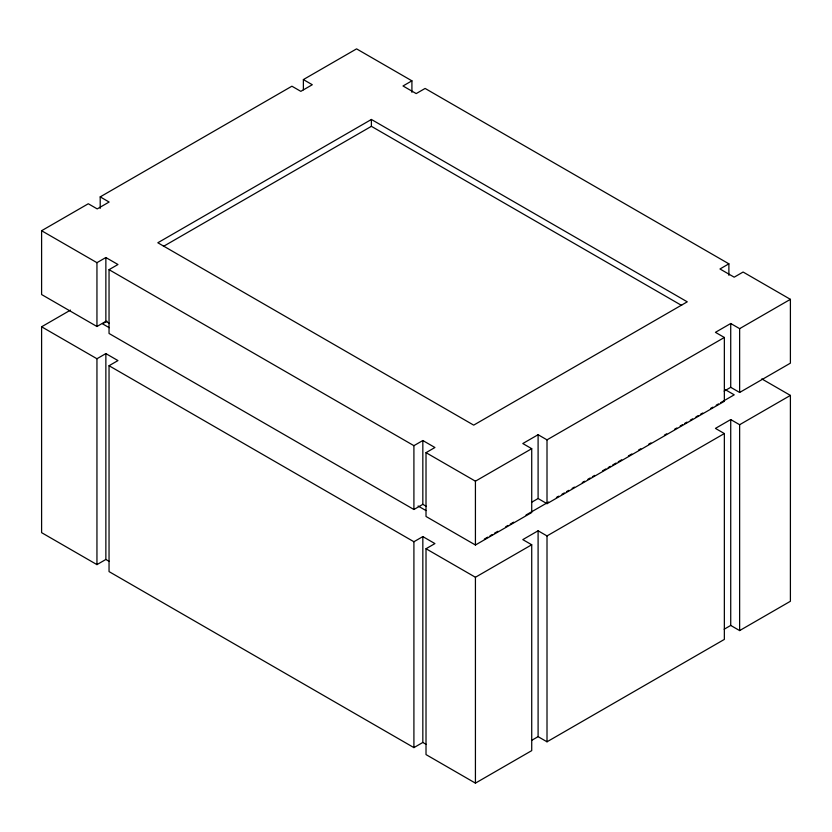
<?xml version="1.0" encoding="UTF-8"?>
<svg xmlns="http://www.w3.org/2000/svg" width="832" height="832" viewBox="0 0 832 832"><rect width="100%" height="100%" fill="white"/><g stroke="black" fill="none" stroke-linecap="round" stroke-linejoin="round"><path stroke-width="1.25" d="M109.158 323.253L105.862 321.35L96.949 326.498L41.6 294.538L41.6 230.724L88.296 203.757L97.209 208.905L109.117 202.03L100.204 196.882L100.204 208.374M100.204 196.882L291.907 86.206L300.82 91.354L312.291 84.729L303.378 79.581L303.378 89.794M303.378 79.581L356.574 48.87L411.913 80.829L411.913 92.31M41.6 230.724L96.949 262.673L105.862 257.525L117.957 264.514L109.044 269.662L109.044 333.476L413.91 509.496L422.833 504.348L426.13 506.251M411.913 80.829L403 85.977L416.198 93.59L425.11 88.442L728.884 263.827L728.884 275.309M371.394 119.465L157.82 242.767L473.689 425.131L687.263 301.829L371.394 119.465L371.394 126.329L681.637 305.448M163.436 246.386L371.394 126.329M109.158 561.371L105.862 559.468L96.949 564.616L41.6 532.657L41.6 326.789L70.502 310.107M106.995 321.204L102.492 323.804L109.231 327.694M41.6 326.789L96.949 358.748L105.862 353.6L117.957 360.578L109.044 365.726L109.044 571.594L413.91 747.614L422.833 742.466L426.13 744.37M109.044 269.662L413.91 445.671L422.833 440.523L434.928 447.512L426.015 452.66L426.015 516.474L475.426 545.012L531.721 512.512L531.721 448.687L522.798 443.539L538.096 434.71L547.009 439.858L724.35 337.48L724.35 401.294L547.009 503.682L538.096 498.534L531.544 502.32M728.884 263.827L719.971 268.975L734.188 277.181L743.101 272.033L790.4 299.343L790.4 363.158L739.638 392.465L730.725 387.317L724.173 391.102M790.4 299.343L739.638 328.65L730.725 323.502L715.437 332.332L724.35 337.48M426.015 452.66L475.426 481.187L531.721 448.687M109.044 365.726L413.91 541.746L422.833 536.598L434.928 543.587L426.015 548.735L426.015 754.593L475.426 783.13L531.721 750.63L531.721 544.762L522.798 539.614L538.096 530.785L547.009 535.933L724.35 433.545L724.35 639.413L547.009 741.801L538.096 736.653L531.544 740.438M484.359 539.074L487.739 537.129M489.996 535.829L492.242 534.529M494.489 533.229L497.869 531.274M505.752 526.729L507.998 525.429M510.245 524.129L513.625 522.184M526.001 515.029L548.517 502.039M556.39 497.484L558.646 496.184M562.016 494.239L564.273 492.939M566.519 491.639L568.776 490.339M572.146 488.394L574.402 487.094M582.275 482.539L584.532 481.239M587.902 479.294L590.158 477.994M592.405 476.694L594.662 475.394M602.534 470.85L605.914 468.894M608.161 467.594L610.418 466.294M612.664 464.994L616.044 463.05M618.29 461.75L621.67 459.805M628.42 455.905L631.8 453.95M638.55 450.05L640.806 448.75M648.679 444.205L650.936 442.905M664.435 435.105L666.692 433.805M674.565 429.26L676.822 427.96M680.191 426.015L682.448 424.715M684.694 423.415L686.951 422.115M690.321 420.16L692.578 418.86M695.947 416.915L698.204 415.615M700.45 414.315L702.707 413.015M710.58 408.47L712.837 407.17M716.206 405.215L718.463 403.915M720.71 402.615L734.219 394.826L725.234 389.636M724.173 629.221L730.725 625.435L739.638 630.583L790.4 601.276L790.4 395.408L739.638 424.715L730.725 419.567L715.437 428.397L724.35 433.545M426.015 548.735L475.426 577.262L531.721 544.762M761.8 378.903L790.4 395.408M418.09 506.012L425.953 510.546M739.638 328.65L739.638 392.465M739.638 424.715L739.638 630.583M730.725 323.502L730.725 387.317M730.725 419.567L730.725 625.435M547.009 439.858L547.009 503.682M547.009 535.933L547.009 741.801M538.096 434.71L538.096 498.534M538.096 530.785L538.096 736.653M475.426 481.187L475.426 545.012M475.426 577.262L475.426 783.13M422.833 440.523L422.833 504.348M422.833 536.598L422.833 742.466M413.91 445.671L413.91 509.496M413.91 541.746L413.91 747.614M105.862 257.525L105.862 321.35M105.862 353.6L105.862 559.468M96.949 262.673L96.949 326.498M96.949 358.748L96.949 564.616"/></g></svg>
